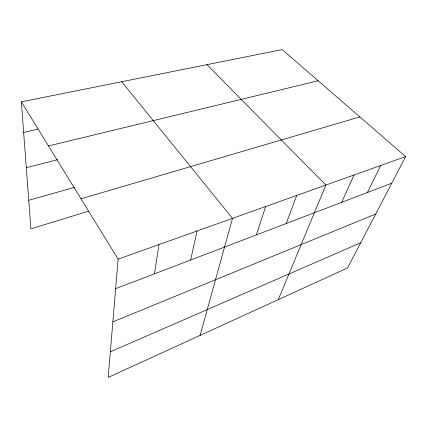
<?xml version="1.0" encoding="UTF-8"?>
<svg xmlns="http://www.w3.org/2000/svg" width="427" height="427" viewBox="0 0 427 427"><rect width="100%" height="100%" fill="white"/><g stroke="black" fill="none" stroke-linecap="round" stroke-linejoin="round"><path stroke-width="0.64" d="M21.35 101.823L118.114 259.152L108.207 377.42L347.53 267.975L405.65 156.602L282.178 49.58L21.35 101.823L30.899 228.819L88.448 211.2M154.43 273.856L158.999 244.57M190.65 260.022L197.034 231.007M200.108 335.392L232.501 218.357L121.722 81.717M256.344 234.93L265.653 206.535M286.223 223.518L296.706 195.454M278.303 299.637L325.86 185.056L206.908 64.658M341.669 202.345L354.084 174.995M367.428 192.502L380.633 165.527M110.353 351.795L360.703 242.733M112.856 321.867L375.669 214.055M115.642 288.668L391.767 183.21M118.114 259.152L405.65 156.602M80.986 198.785L359.86 116.913M28.753 200.268L74.415 187.384M26.303 167.667L57.64 159.677M48.486 145.938L318.179 80.783M23.65 132.407L37.95 129.178"/></g></svg>
